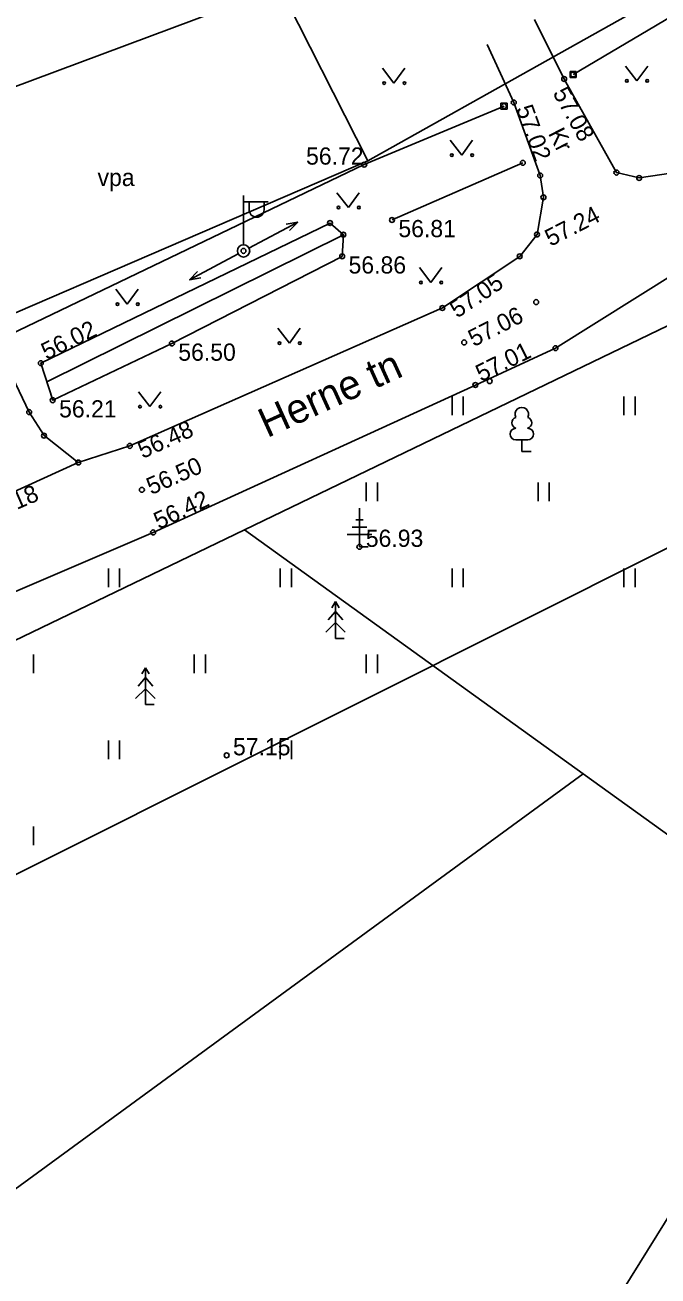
# Model space of a CAD drawing. Extents: x 643122 to 643306, y 6455802 to 6456010.
# Drawn here: x 643216.4 to 643242.2, y 6455927.3 to 6455978.2 of the extents above; entities that cross this region are included whole.
import ezdxf

# ---------------------------------------------------------------- set-up
doc = ezdxf.new("R2010")
doc.units = 0
for name, color, linetype in [('AED', 7, 'Continuous'), ('HALJASTUS', 7, 'Continuous'), ('KORGUS', 7, 'Continuous'), ('MOOTMPUNKT', 7, 'Continuous'), ('MOOTPIIR', 7, 'Continuous'), ('MPOHULIIN', 7, 'Continuous'), ('PIIR', 7, 'Continuous'), ('POST', 7, 'Continuous'), ('PUU', 7, 'Continuous'), ('TEE', 7, 'Continuous')]:
    doc.layers.add(name, color=color, linetype=linetype)

msp = doc.modelspace()

# ---------------------------------------------------------------- linework, layer by layer
at = {"layer": 'AED'}
for p, q in [((643238.768, 6455976.153), (643248.563, 6455981.959)), ((643238.643, 6455976.279), (643238.643, 6455976.029)), ((643238.643, 6455976.279), (643238.893, 6455976.279)), ((643238.643, 6455976.029), (643238.893, 6455976.029)), ((643238.893, 6455976.279), (643238.893, 6455976.029)), ((643235.825, 6455974.992), (643235.825, 6455974.742)), ((643235.825, 6455974.992), (643236.075, 6455974.992)), ((643236.075, 6455974.992), (643236.075, 6455974.742)), ((643235.825, 6455974.742), (643236.075, 6455974.742))]:
    msp.add_line(p, q, dxfattribs=at)
msp.add_lwpolyline([(643215.838, 6455965.578), (643230.256, 6455972.486), (643235.95, 6455974.867)], dxfattribs=at)
at = {"layer": 'HALJASTUS'}
for p, q in [((643231.002, 6455976.413), (643231.466, 6455975.806)), ((643231.466, 6455975.806), (643231.911, 6455976.413)), ((643240.893, 6455976.499), (643241.356, 6455975.893)), ((643241.356, 6455975.893), (643241.802, 6455976.499)), ((643233.762, 6455973.481), (643234.226, 6455972.874)), ((643234.226, 6455972.874), (643234.671, 6455973.481)), ((643231.388, 6455970.234), (643236.716, 6455972.559)), ((643229.147, 6455971.344), (643229.611, 6455970.737)), ((643229.611, 6455970.737), (643230.056, 6455971.344)), ((643217.326, 6455963.653), (643229.407, 6455969.635)), ((643232.505, 6455968.3), (643232.968, 6455967.693)), ((643232.968, 6455967.693), (643233.414, 6455968.3)), ((643220.142, 6455967.415), (643220.606, 6455966.809)), ((643220.606, 6455966.809), (643221.051, 6455967.415)), ((643226.743, 6455965.829), (643227.206, 6455965.223)), ((643227.206, 6455965.223), (643227.652, 6455965.829)), ((643221.062, 6455963.244), (643221.525, 6455962.637)), ((643221.525, 6455962.637), (643221.971, 6455963.244)), ((643233.836, 6455962.289), (643233.836, 6455963.051)), ((643234.291, 6455962.289), (643234.291, 6455963.051)), ((643240.836, 6455962.289), (643240.836, 6455963.051)), ((643241.291, 6455962.289), (643241.291, 6455963.051)), ((643230.336, 6455958.789), (643230.336, 6455959.551)), ((643230.791, 6455958.789), (643230.791, 6455959.551)), ((643237.336, 6455958.789), (643237.336, 6455959.551)), ((643237.791, 6455958.789), (643237.791, 6455959.551)), ((643219.836, 6455955.289), (643219.836, 6455956.051)), ((643220.291, 6455955.289), (643220.291, 6455956.051)), ((643226.836, 6455955.289), (643226.836, 6455956.051)), ((643227.291, 6455955.289), (643227.291, 6455956.051)), ((643233.836, 6455955.289), (643233.836, 6455956.051)), ((643234.291, 6455955.289), (643234.291, 6455956.051)), ((643240.836, 6455955.289), (643240.836, 6455956.051)), ((643241.291, 6455955.289), (643241.291, 6455956.051)), ((643216.791, 6455951.789), (643216.791, 6455952.551)), ((643223.336, 6455951.789), (643223.336, 6455952.551)), ((643223.791, 6455951.789), (643223.791, 6455952.551)), ((643230.336, 6455951.789), (643230.336, 6455952.551)), ((643230.791, 6455951.789), (643230.791, 6455952.551)), ((643219.836, 6455948.289), (643219.836, 6455949.051)), ((643220.291, 6455948.289), (643220.291, 6455949.051)), ((643226.836, 6455948.289), (643226.836, 6455949.051)), ((643227.291, 6455948.289), (643227.291, 6455949.051)), ((643216.791, 6455944.789), (643216.791, 6455945.551))]:
    msp.add_line(p, q, dxfattribs=at)
msp.add_lwpolyline([(643228.864, 6455970.108), (643229.407, 6455969.635), (643229.358, 6455968.754), (643222.423, 6455965.206), (643217.568, 6455962.899), (643217.084, 6455964.408)], close=True, dxfattribs=at)
for centre in [(643240.955, 6455975.893), (643241.784, 6455975.893), (643231.065, 6455975.806), (643231.894, 6455975.806), (643233.825, 6455972.874), (643234.654, 6455972.874), (643229.21, 6455970.737), (643230.039, 6455970.737), (643232.567, 6455967.693), (643233.396, 6455967.693), (643220.205, 6455966.809), (643221.033, 6455966.809), (643226.805, 6455965.223), (643227.634, 6455965.223), (643221.124, 6455962.637), (643221.953, 6455962.637)]:
    msp.add_circle(centre, 0.055, dxfattribs=at)
at = {"layer": 'KORGUS'}
for centre in [(643238.401, 6455975.969), (643236.346, 6455975.013), (643230.256, 6455972.486), (643231.388, 6455970.234), (643237.295, 6455969.643), (643229.358, 6455968.754), (643233.438, 6455966.653), (643222.423, 6455965.206), (643234.327, 6455965.251), (643217.084, 6455964.408), (643234.783, 6455963.518), (643217.568, 6455962.899), (643220.707, 6455961.039), (643221.201, 6455959.251), (643221.658, 6455957.518), (643230.06, 6455956.932), (643224.651, 6455948.449)]:
    msp.add_circle(centre, 0.1, dxfattribs=at)
at = {"layer": 'MOOTMPUNKT'}
for centre in [(643238.768, 6455976.154), (643235.95, 6455974.867), (643236.716, 6455972.559), (643237.423, 6455972.045), (643240.529, 6455972.163), (643241.455, 6455971.943), (643237.555, 6455971.157), (643228.864, 6455970.108), (643229.407, 6455969.635), (643225.341, 6455968.974), (643236.588, 6455968.754), (643237.258, 6455966.891), (643238.047, 6455965.018), (643235.365, 6455963.677), (643216.608, 6455962.415), (643217.214, 6455961.458), (643218.61, 6455960.365)]:
    msp.add_circle(centre, 0.1, dxfattribs=at)
at = {"layer": 'MOOTPIIR'}
msp.add_lwpolyline([(643152.695, 6455983.241), (643158.055, 6455954.047), (643227.19, 6455979.825), (643261.853, 6456002.363)], dxfattribs=at)
msp.add_lwpolyline([(643161.096, 6455923.249), (643171.115, 6455862.775), (643238.708, 6455923.343), (643267.278, 6455969.239), (643205.551, 6455938.34)], close=True, dxfattribs=at)
at = {"layer": 'MPOHULIIN'}
for p, q in [((643225.561, 6455969.09), (643227.547, 6455970.146)), ((643227.547, 6455970.146), (643227.079, 6455970.067)), ((643227.547, 6455970.146), (643227.218, 6455969.803)), ((643225.121, 6455968.856), (643223.134, 6455967.8)), ((643225.34, 6455968.972), (643225.34, 6455968.972)), ((643225.342, 6455968.973), (643225.342, 6455968.973)), ((643223.134, 6455967.8), (643223.463, 6455968.143)), ((643223.134, 6455967.8), (643223.603, 6455967.879))]:
    msp.add_line(p, q, dxfattribs=at)
at = {"layer": 'PIIR'}
for points in [[(643219.118, 6455994.877), (643230.41, 6455972.64), (643253.09, 6455985.35), (643244.511, 6455999.325)], [(643196.051, 6455990.836), (643206.53, 6455962.36), (643230.41, 6455972.64), (643219.118, 6455994.877)]]:
    msp.add_lwpolyline(points, dxfattribs=at)
for points in [[(643225.38, 6455957.63), (643239.18, 6455947.7), (643256.66, 6455935.12), (643290.53, 6455996.82), (643254.12, 6455971.47)], [(643180.9, 6455939.65), (643186.82, 6455909.47), (643213.15, 6455928.69), (643239.18, 6455947.7), (643225.38, 6455957.63), (643204.69, 6455947.67), (643182.79, 6455940.09)], [(643213.15, 6455928.69), (643223.3, 6455896.45), (643239.72, 6455911.51), (643250.97, 6455924.76), (643256.66, 6455935.12), (643239.18, 6455947.7)]]:
    msp.add_lwpolyline(points, close=True, dxfattribs=at)
at = {"layer": 'POST'}
for p, q in [((643225.341, 6455969.223), (643225.341, 6455971.223)), ((643225.341, 6455970.973), (643226.341, 6455970.973)), ((643225.567, 6455970.652), (643225.567, 6455970.973)), ((643226.18, 6455970.652), (643226.18, 6455970.973)), ((643225.341, 6455968.973), (643225.341, 6455968.973))]:
    msp.add_line(p, q, dxfattribs=at)
msp.add_circle((643225.341, 6455968.974), 0.25, dxfattribs=at)
msp.add_arc((643225.874, 6455970.652), 0.306, 180, 0, dxfattribs=at)
at = {"layer": 'PUU'}
for p, q in [((643236.914, 6455961.283), (643236.434, 6455961.283)), ((643236.674, 6455960.808), (643236.674, 6455961.283)), ((643237.054, 6455960.808), (643236.674, 6455960.808)), ((643230.06, 6455956.932), (643230.06, 6455958.507)), ((643230.36, 6455957.732), (643229.76, 6455957.732)), ((643230.21, 6455958.032), (643229.91, 6455958.032)), ((643230.56, 6455957.432), (643229.56, 6455957.432)), ((643230.42, 6455956.932), (643230.06, 6455956.932)), ((643229.086, 6455954.706), (643228.936, 6455954.456)), ((643229.236, 6455954.456), (643229.086, 6455954.706)), ((643229.086, 6455954.706), (643229.086, 6455953.206)), ((643229.086, 6455954.306), (643228.786, 6455953.956)), ((643229.386, 6455953.956), (643229.086, 6455954.306)), ((643229.086, 6455953.856), (643228.686, 6455953.456)), ((643229.486, 6455953.456), (643229.086, 6455953.856)), ((643229.446, 6455953.206), (643229.086, 6455953.206)), ((643221.345, 6455952.01), (643221.195, 6455951.76)), ((643221.495, 6455951.76), (643221.345, 6455952.01)), ((643221.345, 6455952.01), (643221.345, 6455950.51)), ((643221.345, 6455951.61), (643221.045, 6455951.26)), ((643221.645, 6455951.26), (643221.345, 6455951.61)), ((643221.345, 6455951.16), (643220.945, 6455950.76)), ((643221.745, 6455950.76), (643221.345, 6455951.16)), ((643221.705, 6455950.51), (643221.345, 6455950.51))]:
    msp.add_line(p, q, dxfattribs=at)
for centre, radius, start, end in [((643236.504, 6455961.981), 0.233, 109.0217, 253.1415), ((643236.674, 6455962.328), 0.277, 332.5799, 207.4201), ((643236.844, 6455961.981), 0.233, 286.8508, 70.9859), ((643236.437, 6455961.521), 0.238, 90.0016, 269.3953), ((643236.912, 6455961.521), 0.238, 270.6047, 89.9984)]:
    msp.add_arc(centre, radius, start, end, dxfattribs=at)
at = {"layer": 'TEE'}
msp.add_line((643218.61, 6455960.365), (643217.214, 6455961.458), dxfattribs=at)
for points in [[(643288.62, 6455986.029), (643291.54, 6455991.704), (643294.621, 6455997.494), (643294.119, 6455998.404), (643294.591, 6455999.968), (643295.021, 6456001.453), (643294.898, 6456002.208), (643294.345, 6456002.511), (643293.931, 6456002.517), (643292.875, 6456002.007), (643292.375, 6456001.649), (643280.822, 6455993.463), (643273.302, 6455988.007), (643259.173, 6455978.176), (643252.409, 6455973.885), (643244.731, 6455969.2), (643238.047, 6455965.018), (643234.783, 6455963.518), (643221.658, 6455957.518), (643209.01, 6455952.101), (643194.059, 6455946.811), (643184.566, 6455943.844)], [(643249.35, 6455985.432), (643250.427, 6455983.29), (643251.246, 6455980.939), (643251.236, 6455979.756), (643250.761, 6455977.263), (643243.202, 6455972.209), (643241.455, 6455971.943), (643240.529, 6455972.163), (643238.401, 6455975.969), (643237.187, 6455978.385)], [(643235.26, 6455977.38), (643236.346, 6455975.013), (643237.423, 6455972.045), (643237.555, 6455971.157), (643237.295, 6455969.643), (643236.588, 6455968.754), (643233.438, 6455966.653), (643220.707, 6455961.039), (643218.61, 6455960.365), (643214.395, 6455958.45), (643207.426, 6455955.4), (643193.625, 6455950.693), (643183.938, 6455947.892), (643181.497, 6455947.327), (643180.3, 6455948.06), (643179.495, 6455948.821), (643179.009, 6455950.269), (643178.42, 6455953.699), (643177.942, 6455956.172)], [(643217.214, 6455961.458), (643216.608, 6455962.415), (643215.224, 6455965.286), (643213.875, 6455967.947)]]:
    msp.add_lwpolyline(points, dxfattribs=at)

# ---------------------------------------------------------------- texts
at = {"layer": 'HALJASTUS'}
msp.add_text('vpa', height=0.7, dxfattribs=at).set_placement((643219.395, 6455971.615))
at = {"layer": 'KORGUS'}
for s, rotation, p in [(' 57.08', 299.208, (643237.79, 6455975.628)), (' 57.02', 289.9335, (643236.346, 6455975.013)), (' 57.24', 27.2655, (643237.616, 6455969.02)), (' 57.05', 33.9514, (643233.829, 6455966.072)), (' 57.06', 26.9703, (643234.486, 6455964.939)), (' 56.02', 26.0228, (643217.084, 6455964.408)), (' 57.01', 26.3148, (643234.783, 6455963.518)), (' 56.48', 24.2371, (643220.994, 6455960.4)), (' 56.50', 23.7393, (643221.342, 6455958.931)), (' 56.18', 23.5446, (643214.675, 6455957.808)), (' 56.42', 25.3556, (643221.658, 6455957.518))]:
    msp.add_text(s, height=0.7, rotation=rotation, dxfattribs=at).set_placement(p)
for s, p in [(' 56.72', (643227.627, 6455972.486)), (' 56.81', (643231.388, 6455969.534)), (' 56.86', (643229.358, 6455968.054)), (' 56.50', (643222.423, 6455964.506)), (' 56.21', (643217.568, 6455962.199)), (' 56.93', (643230.06, 6455956.932)), (' 57.15', (643224.651, 6455948.449))]:
    msp.add_text(s, height=0.7, dxfattribs=at).set_placement(p)
at = {"layer": 'TEE'}
for s, height, rotation, p in [('Kr', 0.7, 296.883, (643237.731, 6455973.76)), ('Herne tn', 1.2, 24.434, (643226.302, 6455961.354))]:
    msp.add_text(s, height=height, rotation=rotation, dxfattribs=at).set_placement(p)

doc.saveas('drawing.dxf')
